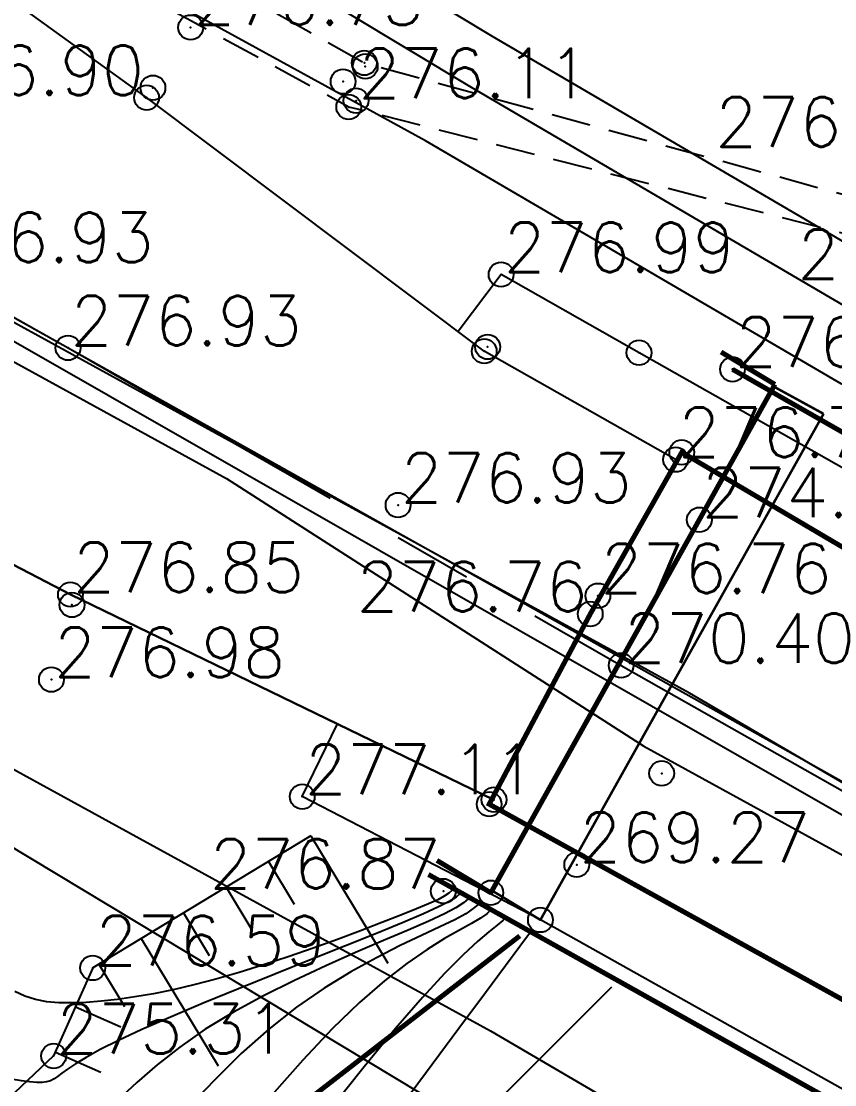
# Model space of a CAD drawing. Header units: millimetres. Extents: x 524954 to 526204, y 9523489 to 9524010.
# Drawn here: x 525276.75 to 525293.16, y 9523718.84 to 9523740.29 of the extents above; entities that cross this region are included whole.
import ezdxf
from ezdxf.enums import TextEntityAlignment as Align

# ---------------------------------------------------------------- set-up
doc = ezdxf.new("R2010")
doc.units = ezdxf.units.MM
doc.header["$PDMODE"] = 32
doc.header["$PDSIZE"] = 0.5
for name, pattern in [('ACAD_ISO12W100', [21, 12, -3, 0, -3, 0, -3]), ('AXES2', [28.575, 19.05, -3.175, 3.175, -3.175]), ('CACHE2', [4.7625, 3.175, -1.5875]), ('CACHEX2', [19.05, 12.7, -6.35])]:
    doc.linetypes.add(name, pattern=pattern)
for name, color, linetype in [('Axe_Route_Existante', 1, 'AXES2'), ('Bord Fleuve', 4, 'ACAD_ISO12W100'), ('Bord_Route_Existante', 6, 'Continuous'), ('Caniveau', 5, 'CACHE2'), ('CN_01_00', 3, 'Continuous'), ('CN_02_00', 4, 'Continuous'), ('CN_05_00', 6, 'Continuous'), ('CN_10_00', 1, 'Continuous'), ('Haut_Talus', 30, 'Continuous'), ('PLUME_1', 7, 'Continuous'), ('PLUME_3', 4, 'Continuous'), ('PLUME_4', 3, 'Continuous'), ('PLUME_5', 6, 'Continuous'), ('PLUME_6', 2, 'Continuous'), ('PONT', 7, 'Continuous'), ('Talus', 2, 'Continuous'), ('TopoAlt', 3, 'Continuous'), ('TOPOJIS', 7, 'Continuous')]:
    doc.layers.add(name, color=color, linetype=linetype)
doc.layers.add('Bord_Route_Existante_POLY3D', color=6, linetype='Continuous', plot=False)
doc.layers.add('Trottoir', color=7, linetype='Continuous', true_color=0xff6666)
doc.styles.add('Simplex 1.0', font='Simplex.shx', dxfattribs={"width": 0.99, "height": 1})
doc.styles.get("Standard").update_dxf_attribs({"font": 'arial.ttf'})
doc.dimstyles.new('ISO-25', dxfattribs={"dimtxt": 2.5, "dimasz": 2.5, "dimexe": 1.25, "dimexo": 0.625, "dimtad": 1, "dimtxsty": 'Standard', "dimcen": 2.5, "dimadec": 0, "dimazin": 0, "dimtfac": 1, "dimtmove": 0, "dimatfit": 3, "dimfxl": 1, "dimarcsym": 0})

# ---------------------------------------------------------------- blocks, each defined once
blk = doc.blocks.new('TCPOINT M')
at = {"color": 0}
blk.add_point((0, 0), dxfattribs=at)
at = {"layer": 'TopoAlt', "style": 'Simplex 1.0', "width": 0.99}
blk.add_attdef('ALT', (0.15, 0.15), '', height=1, dxfattribs=at)
blk = doc.blocks.new('*D29')
at = {"color": 0, "lineweight": -2, "transparency": 16777216}
for p, q in [((525274.397, 9523734.835), (525248.537, 9523688.664)), ((525251.329, 9523688.533), (525351.663, 9523632.337)), ((525379.094, 9523676.196), (525353.234, 9523630.025))]:
    blk.add_line(p, q, dxfattribs=at)
at = {"color": 0, "transparency": 16777216}
for points in [[(525251.533, 9523688.897), (525251.125, 9523688.17), (525249.148, 9523689.755)], [(525351.867, 9523632.701), (525351.46, 9523631.974), (525353.845, 9523631.115)]]:
    blk.add_solid(points, dxfattribs=at)
at = {"layer": 'Defpoints', "color": 0, "transparency": 16777216}
for p in [(525274.702, 9523735.381), (525379.399, 9523676.741), (525353.845, 9523631.115)]:
    blk.add_point(p, dxfattribs=at)
at = {"color": 0, "transparency": 16777216, "insert": (525302.425, 9523662.094), "char_height": 2.5, "attachment_point": 5, "rotation": 330.7474}
blk.add_mtext('120', dxfattribs=at)

msp = doc.modelspace()

# ---------------------------------------------------------------- hatches: boundary and pattern name
at = {"layer": 'Bord Fleuve', "ltscale": 0.5}
h = msp.add_hatch(dxfattribs=at)
h.set_pattern_fill('ANSI33', color=135, scale=2, style=0)
h.paths.add_polyline_path([(525394.875, 9523547.688), (525386.855, 9523539.684), (525374.857, 9523528.592), (525359.402, 9523533.054), (525302.267, 9523541.753), (525253.226, 9523571.678), (525189.199, 9523592.989), (525146.601, 9523610.427), (525134.908, 9523628.389), (525130.258, 9523644.878), (525129.915, 9523646.053), (525134.923, 9523646.805), (525141.4, 9523651.378), (525145.39, 9523652.194), (525150.779, 9523654.113), (525153.673, 9523654.734), (525157.062, 9523656.215), (525170.428, 9523659.554), (525190.68, 9523663.166), (525195.533, 9523671.037), (525214.046, 9523677.393), (525226.978, 9523684.419), (525241.856, 9523699.409), (525259.549, 9523697.749), (525263.742, 9523702.788), (525265.599, 9523705.429), (525271.397, 9523709.575), (525278.663, 9523713.162), (525282.299, 9523718.359), (525286.813, 9523721.853), (525297.974, 9523715.602), (525305.783, 9523711.053), (525316.348, 9523705.233), (525323.457, 9523701.143), (525333.272, 9523695.625), (525364.282, 9523678.524), (525367.141, 9523669.609), (525369.992, 9523664.673), (525374.256, 9523657.439), (525374.878, 9523649.759), (525376.197, 9523640.514), (525378.821, 9523632.503), (525377.801, 9523621.191), (525377.159, 9523606.875), (525382.451, 9523599.216), (525388.758, 9523585.471), (525391.317, 9523567.355), (525392.74, 9523563.589), (525392.123, 9523555.946)])

# ---------------------------------------------------------------- linework, layer by layer
msp.add_line((525274.702, 9523735.381), (525379.399, 9523676.741))
at = {"layer": 'Axe_Route_Existante', "ltscale": 0.5, "flags": 128}
msp.add_lwpolyline([(524973.101, 9523802.49), (525007.26, 9523792.779), (525027.54, 9523787.364), (525056.127, 9523779.755), (525082.674, 9523773.102), (525107.546, 9523770.048), (525120.684, 9523770.139), (525151.777, 9523772.648), (525176.899, 9523773.894), (525199.324, 9523771.095), (525218.337, 9523765.264), (525227.192, 9523761.534), (525233.843, 9523758.094), (525246.468, 9523751.167), (525256.506, 9523745.531), (525267.014, 9523739.694), (525277.691, 9523733.704), (525288.849, 9523727.299), (525294.632, 9523724.022), (525301.927, 9523719.966), (525310.691, 9523715.333), (525328.32, 9523705.784), (525328.32, 9523705.784), (525337.316, 9523700.691), (525351.138, 9523692.703), (525363.696, 9523685.45), (525368.801, 9523682.627), (525375.475, 9523679.109), (525390.225, 9523670.468), (525400.9, 9523665.019), (525419.619, 9523658.456), (525435.368, 9523656.046), (525454.334, 9523656.625), (525476.288, 9523660.734), (525488.784, 9523664.768), (525501.859, 9523668.012), (525521.809, 9523675.315), (525541.116, 9523687.802), (525552.62, 9523697.708), (525562.351, 9523710.18), (525568.681, 9523722.572), (525575.059, 9523738.704), (525576.995, 9523751.051), (525577.798, 9523776.069), (525576.166, 9523799.52), (525574.181, 9523815.429), (525572.049, 9523834.204), (525569.92, 9523851.041), (525567.326, 9523868.19), (525565.579, 9523885.379), (525563.689, 9523903.219), (525561.356, 9523920.701), (525558.839, 9523938.161)], dxfattribs=at)
at = {"layer": 'Bord Fleuve', "ltscale": 0.35, "const_width": 0.1, "flags": 128}
msp.add_lwpolyline([(525129.915, 9523646.053), (525134.923, 9523646.805), (525141.4, 9523651.378), (525145.39, 9523652.194), (525150.779, 9523654.113), (525153.673, 9523654.734), (525157.062, 9523656.215), (525170.428, 9523659.554), (525190.68, 9523663.166), (525195.533, 9523671.037), (525214.046, 9523677.393), (525226.978, 9523684.419), (525241.856, 9523699.409), (525259.549, 9523697.749), (525263.742, 9523702.788), (525265.599, 9523705.429), (525271.397, 9523709.575), (525278.663, 9523713.162), (525282.299, 9523718.359), (525286.804, 9523721.846)], dxfattribs=at)
at = {"layer": 'Bord_Route_Existante', "flags": 128}
for points in [[(525286.283, 9523724.592), (525277.74, 9523728.73), (525253.667, 9523741.25), (525253.096, 9523741.492), (525244.526, 9523744.675), (525233.71, 9523750.617), (525223.366, 9523755.337), (525215.23, 9523758.673), (525209.606, 9523761.576), (525201.582, 9523763.975), (525193.808, 9523765.63), (525185.186, 9523766.761), (525176.444, 9523767.315)], [(525289.948, 9523731.451), (525286.087, 9523733.637), (525279.275, 9523738.75), (525269.224, 9523746.013)]]:
    msp.add_lwpolyline(points, dxfattribs=at)
at = {"layer": 'Bord_Route_Existante_POLY3D'}
for points in [[(525125.167, 9523764.211, 281.6), (525144.506, 9523765.617, 280.96), (525155.934, 9523766.66, 280.57), (525166.063, 9523767.401, 280.21), (525176.444, 9523767.315, 279.84), (525180.8, 9523767.044, 279.62), (525185.186, 9523766.761, 279.51), (525193.808, 9523765.63, 279.25), (525201.582, 9523763.975, 278.97), (525205.234, 9523762.825, 278.77), (525209.606, 9523761.576, 278.65), (525215.23, 9523758.673, 278.32), (525223.366, 9523755.337, 278), (525233.71, 9523750.617, 277.72), (525244.526, 9523744.675, 277.44), (525253.096, 9523741.492, 277.25), (525253.667, 9523741.25, 277.24), (525277.74, 9523728.73, 276.85), (525286.283, 9523724.592, 276.77)], [(525289.948, 9523731.451, 276.72), (525286.087, 9523733.637, 276.78), (525279.275, 9523738.75, 276.9), (525269.224, 9523746.013, 276.92)]]:
    msp.add_polyline3d(points, dxfattribs=at)
at = {"layer": 'Caniveau', "ltscale": 0.25, "flags": 128}
for points in [[(525238.108, 9523764.572), (525246.03, 9523760.166), (525254.503, 9523755.387), (525265.105, 9523749.458), (525273.207, 9523745.329), (525283.669, 9523739.451), (525298.015, 9523735.512), (525304.912, 9523733.807)], [(525304.371, 9523733.048), (525297.119, 9523735.043), (525283.354, 9523738.561), (525272.627, 9523744.407), (525272.605, 9523744.427), (525264.616, 9523748.712), (525254.056, 9523754.627), (525245.493, 9523759.567), (525237.811, 9523763.738)]]:
    msp.add_lwpolyline(points, dxfattribs=at)
at = {"layer": 'CN_01_00', "flags": 128}
for points, elevation in [([(525285.984, 9523722.512), (525285.962, 9523722.48), (525285.867, 9523722.395), (525285.714, 9523722.293), (525285.491, 9523722.172), (525285.191, 9523722.028), (525284.82, 9523721.855), (525284.389, 9523721.649), (525283.911, 9523721.406), (525283.396, 9523721.121), (525282.855, 9523720.789), (525282.299, 9523720.406), (525281.74, 9523719.967), (525281.187, 9523719.471), (525280.643, 9523718.934), (525280.11, 9523718.376)], 273), ([(525286.517, 9523722.213), (525286.464, 9523722.158), (525286.35, 9523722.065), (525286.183, 9523721.931), (525285.956, 9523721.737), (525285.662, 9523721.464), (525285.292, 9523721.092), (525284.84, 9523720.603), (525284.298, 9523719.976), (525283.663, 9523719.203), (525282.955, 9523718.314)], 271)]:
    msp.add_lwpolyline(points, dxfattribs=dict(at, elevation=elevation))
at = {"layer": 'CN_02_00', "flags": 128}
for points, elevation in [([(525285.461, 9523722.804), (525285.433, 9523722.762), (525285.372, 9523722.705), (525285.281, 9523722.645), (525285.15, 9523722.576), (525284.966, 9523722.494), (525284.719, 9523722.391), (525284.402, 9523722.263), (525284.023, 9523722.114), (525283.594, 9523721.95), (525283.128, 9523721.776), (525282.638, 9523721.599), (525282.135, 9523721.425), (525281.632, 9523721.259), (525281.142, 9523721.106), (525280.674, 9523720.973), (525280.23, 9523720.858), (525279.81, 9523720.761), (525279.414, 9523720.68), (525279.041, 9523720.615), (525278.69, 9523720.565), (525278.362, 9523720.529), (525278.056, 9523720.505), (525277.771, 9523720.493), (525277.507, 9523720.497), (525277.261, 9523720.518), (525277.032, 9523720.561), (525276.818, 9523720.629), (525276.619, 9523720.725)], 276), ([(525285.788, 9523722.622), (525285.765, 9523722.59), (525285.671, 9523722.51), (525285.516, 9523722.412), (525285.288, 9523722.292), (525284.97, 9523722.144), (525284.554, 9523721.962), (525284.055, 9523721.75), (525283.493, 9523721.508), (525282.889, 9523721.24), (525282.263, 9523720.949), (525281.636, 9523720.638), (525281.028, 9523720.308), (525280.461, 9523719.962), (525279.949, 9523719.605), (525279.491, 9523719.244), (525279.078, 9523718.887), (525278.703, 9523718.543)], 274), ([(525286.219, 9523722.38), (525286.217, 9523722.377), (525286.14, 9523722.294), (525286.012, 9523722.201), (525285.827, 9523722.093), (525285.585, 9523721.96), (525285.286, 9523721.79), (525284.934, 9523721.572), (525284.529, 9523721.292), (525284.073, 9523720.941), (525283.57, 9523720.504), (525283.019, 9523719.971), (525282.425, 9523719.337), (525281.799, 9523718.624)], 272)]:
    msp.add_lwpolyline(points, dxfattribs=dict(at, elevation=elevation))
at = {"layer": 'CN_05_00', "elevation": 275, "flags": 128}
msp.add_lwpolyline([(525285.613, 9523722.719), (525285.603, 9523722.703), (525285.519, 9523722.628), (525285.379, 9523722.54), (525285.166, 9523722.43), (525284.862, 9523722.291), (525284.449, 9523722.115), (525283.917, 9523721.897), (525283.29, 9523721.644), (525282.596, 9523721.367), (525281.866, 9523721.075), (525281.13, 9523720.778), (525280.417, 9523720.486), (525279.757, 9523720.209), (525279.181, 9523719.958), (525278.712, 9523719.739), (525278.341, 9523719.553), (525278.056, 9523719.396), (525277.841, 9523719.267), (525277.683, 9523719.161), (525277.568, 9523719.077), (525277.481, 9523719.011), (525277.409, 9523718.962), (525277.338, 9523718.926), (525277.26, 9523718.903), (525277.17, 9523718.892), (525277.059, 9523718.892), (525276.923, 9523718.904), (525276.753, 9523718.926), (525276.544, 9523718.958)], dxfattribs=at)
at = {"layer": 'CN_10_00', "elevation": 270, "flags": 128}
msp.add_lwpolyline([(525287.024, 9523721.929), (525286.997, 9523721.892), (525286.803, 9523721.631), (525286.514, 9523721.242), (525286.111, 9523720.701), (525285.577, 9523719.98), (525284.901, 9523719.069), (525284.11, 9523718.004)], dxfattribs=at)
at = {"layer": 'Haut_Talus', "flags": 128}
msp.add_lwpolyline([(525282.591, 9523723.861), (525278.189, 9523721.2), (525277.401, 9523719.424), (525274.125, 9523716.331), (525265.547, 9523713.667), (525254.131, 9523715.455), (525250.861, 9523718.955), (525243.335, 9523722.062), (525238.433, 9523729.449)], dxfattribs=at)
at = {"layer": 'PLUME_1'}
msp.add_lwpolyline([(525200.32, 9523770.31), (525203.883, 9523769.567), (525225.021, 9523761.585), (525244.771, 9523751.997), (525251.046, 9523748.445), (525396.484, 9523665.312), (525416.271, 9523655.226), (525436.946, 9523646.708), (525458.473, 9523640.258), (525480.389, 9523635.341)], dxfattribs=at)
at = {"layer": 'PLUME_3'}
for points in [[(525350.916, 9523692.066), (525342.038, 9523696.932), (525333.659, 9523701.835), (525324.781, 9523706.702), (525315.867, 9523712.067), (525307.487, 9523716.97), (525298.61, 9523721.837), (525290.23, 9523726.74), (525281.353, 9523731.606), (525272.475, 9523736.473), (525264.059, 9523741.875), (525255.181, 9523746.741), (525251.509, 9523748.98), (525246.802, 9523751.644), (525237.961, 9523756.012), (525231.722, 9523759.066), (525228.621, 9523760.344), (525219.317, 9523764.177), (525211.047, 9523767.584), (525210.013, 9523768.009), (525203.847, 9523770.066), (525200.284, 9523770.809)], [(525200.356, 9523769.811), (525203.92, 9523769.069), (525209.587, 9523766.976), (525218.891, 9523763.143), (525224.558, 9523761.05), (525228.195, 9523759.31), (525237.498, 9523755.477), (525244.807, 9523751.499), (525246.376, 9523750.61), (525251.083, 9523747.946), (525254.755, 9523745.707), (525263.633, 9523740.841), (525272.012, 9523735.938), (525280.89, 9523731.071), (525289.306, 9523725.67), (525298.184, 9523720.803), (525307.062, 9523715.936), (525315.441, 9523711.033), (525324.319, 9523706.167), (525332.698, 9523701.264), (525341.612, 9523695.898), (525350.49, 9523691.032), (525358.869, 9523686.129)]]:
    msp.add_lwpolyline(points, dxfattribs=at)
at = {"layer": 'PLUME_4'}
for points in [[(525343.912, 9523705.592), (525337.601, 9523709.643), (525329.222, 9523714.546), (525320.806, 9523719.948), (525311.928, 9523724.814), (525303.513, 9523730.216), (525294.635, 9523735.082), (525286.256, 9523739.985), (525277.341, 9523745.351), (525268.962, 9523750.254), (525260.084, 9523755.12), (525256.412, 9523757.359), (525251.206, 9523759.987), (525241.83, 9523764.817), (525235.591, 9523767.871), (525232.526, 9523768.65), (525222.687, 9523772.945), (525213.955, 9523775.817), (525212.921, 9523776.243), (525206.755, 9523778.3), (525203.192, 9523779.042)], [(525355.356, 9523699.91), (525348.619, 9523702.927), (525349.081, 9523703.462), (525346.479, 9523704.776), (525344.375, 9523706.127), (525343.912, 9523705.592), (525337.601, 9523709.643), (525329.222, 9523714.546), (525320.806, 9523719.948), (525311.928, 9523724.814), (525303.513, 9523730.216), (525294.635, 9523735.082), (525286.256, 9523739.985), (525277.341, 9523745.351), (525268.962, 9523750.254), (525260.084, 9523755.12), (525256.412, 9523757.359), (525251.206, 9523759.987), (525241.83, 9523764.817), (525235.591, 9523767.871), (525232.526, 9523768.65), (525222.687, 9523772.945)]]:
    msp.add_lwpolyline(points, dxfattribs=at)
at = {"layer": 'PLUME_5'}
for points in [[(525354.505, 9523697.842), (525345.59, 9523703.207), (525336.713, 9523708.074), (525328.333, 9523712.977), (525319.456, 9523717.844), (525311.076, 9523722.747), (525302.162, 9523728.112), (525293.284, 9523732.979), (525284.905, 9523737.882), (525276.027, 9523742.748), (525267.648, 9523747.651), (525258.77, 9523752.518), (525255.098, 9523754.756), (525249.856, 9523757.883), (525241.015, 9523762.251), (525234.277, 9523765.269), (525231.638, 9523767.081), (525221.836, 9523770.878), (525213.067, 9523774.248), (525212.532, 9523774.711), (525206.402, 9523776.269), (525202.802, 9523777.51)], [(525197.801, 9523763.609), (525201.401, 9523762.368), (525207.567, 9523760.311), (525216.336, 9523756.94), (525222.003, 9523754.847), (525225.639, 9523753.108), (525233.946, 9523749.202), (525241.255, 9523745.223), (525242.824, 9523744.335), (525247.494, 9523742.169), (525251.166, 9523739.931), (525260.081, 9523734.566), (525268.46, 9523729.663), (525277.338, 9523724.796), (525286.216, 9523719.929), (525294.595, 9523715.026), (525303.509, 9523709.661), (525311.888, 9523704.758), (525320.766, 9523699.891), (525329.644, 9523695.025), (525338.023, 9523690.122), (525346.901, 9523685.255), (525355.316, 9523679.853)]]:
    msp.add_lwpolyline(points, dxfattribs=at)
at = {"layer": 'PLUME_6'}
for points in [[(525354.894, 9523699.375), (525346.515, 9523704.278), (525337.637, 9523709.144), (525328.759, 9523714.011), (525320.344, 9523719.412), (525311.466, 9523724.279), (525303.087, 9523729.182), (525294.209, 9523734.049), (525285.83, 9523738.952), (525276.915, 9523744.317), (525268.038, 9523749.184), (525259.658, 9523754.087), (525255.487, 9523756.289), (525250.781, 9523758.953), (525241.404, 9523763.783), (525235.165, 9523766.837), (525232.064, 9523768.115), (525222.724, 9523772.447), (525213.457, 9523775.781), (525212.958, 9523775.744), (525206.792, 9523777.801), (525203.192, 9523779.042)], [(525197.412, 9523762.076), (525201.012, 9523760.835), (525206.679, 9523758.742), (525215.946, 9523755.408), (525221.115, 9523753.279), (525224.751, 9523751.539), (525233.556, 9523747.669), (525240.829, 9523744.19), (525241.899, 9523743.265), (525246.606, 9523740.601), (525250.777, 9523738.398), (525259.156, 9523733.495), (525268.034, 9523728.629), (525276.413, 9523723.726), (525285.327, 9523718.361), (525294.205, 9523713.494), (525302.584, 9523708.591), (525311.462, 9523703.724), (525319.841, 9523698.821), (525328.756, 9523693.456), (525337.135, 9523688.553), (525346.013, 9523683.686), (525354.891, 9523678.82)]]:
    msp.add_lwpolyline(points, dxfattribs=at)
at = {"layer": 'PONT', "flags": 128}
for points, const_width in [([(525291.951, 9523732.967), (525290.864, 9523733.62)], 0.1), ([(525371.674, 9523687.724), (525336.446, 9523707.476), (525309.964, 9523722.481), (525291.095, 9523733.271)], 0.1), ([(525292.932, 9523732.374), (525291.927, 9523732.923)], 0.05), ([(525366.952, 9523679.251), (525362.316, 9523681.651), (525349.65, 9523688.957), (525334.009, 9523697.775), (525324.387, 9523703.187), (525316.682, 9523707.341), (525306.692, 9523712.966), (525298.909, 9523717.467), (525286.187, 9523724.502), (525288.226, 9523728.338), (525290.072, 9523731.598), (525296.887, 9523727.578), (525312.026, 9523719.185), (525319.603, 9523714.854), (525329.312, 9523709.25), (525339.355, 9523703.708), (525353.191, 9523695.772), (525365.771, 9523688.671), (525370.679, 9523685.934), (525366.946, 9523679.239)], 0.1), ([(525286.22, 9523722.715), (525285.133, 9523723.368)], 0.1), ([(525365.354, 9523678.127), (525333.355, 9523695.773), (525323.541, 9523701.291), (525316.431, 9523705.38), (525305.867, 9523711.201), (525298.058, 9523715.749), (525284.961, 9523723.084)], 0.1), ([(525287.22, 9523722.168), (525286.245, 9523722.759)], 0.05)]:
    msp.add_lwpolyline(points, dxfattribs=dict(at, const_width=const_width))
at = {"layer": 'PONT', "linetype": 'CACHEX2', "ltscale": 0.025, "flags": 128}
for points, const_width in [([(525291.951, 9523732.967), (525286.22, 9523722.715)], 0.1), ([(525292.932, 9523732.374), (525287.22, 9523722.168)], 0.05)]:
    msp.add_lwpolyline(points, dxfattribs=dict(at, const_width=const_width))
at = {"layer": 'Talus'}
for p, q in [((525282.591, 9523723.861), (525284.143, 9523721.293)), ((525281.735, 9523723.343), (525282.252, 9523722.488)), ((525280.879, 9523722.826), (525281.396, 9523721.97)), ((525280.023, 9523722.309), (525280.541, 9523721.453)), ((525279.167, 9523721.792), (525280.719, 9523719.224)), ((525278.312, 9523721.274), (525278.829, 9523720.419)), ((525277.841, 9523720.417), (525278.755, 9523720.012)), ((525277.436, 9523719.503), (525278.35, 9523719.098))]:
    msp.add_line(p, q, dxfattribs=at)
at = {"layer": 'Trottoir', "flags": 128}
for points in [[(525431.623, 9523663.835), (525429.435, 9523662.623), (525419.921, 9523663.756), (525410.527, 9523667.251), (525402.929, 9523669.968), (525392.531, 9523675.094), (525382.877, 9523681.021), (525377.53, 9523683.764), (525366.337, 9523690.119), (525353.836, 9523697.252), (525340.005, 9523704.965), (525329.764, 9523710.745), (525320.282, 9523716.154), (525312.596, 9523720.462), (525303.314, 9523725.671), (525296.971, 9523729.217), (525289.209, 9523733.607), (525286.427, 9523735.183), (525285.562, 9523734.031)], [(525417.989, 9523652.315), (525406.159, 9523656.432), (525398.337, 9523659.995), (525394.304, 9523661.935), (525387.21, 9523665.848), (525373.267, 9523673.879), (525366.23, 9523677.86), (525361.64, 9523680.436), (525348.982, 9523687.672), (525333.505, 9523696.038), (525323.692, 9523701.556), (525316.581, 9523705.646), (525306.017, 9523711.466), (525298.209, 9523716.014), (525287.22, 9523722.168), (525282.415, 9523724.654), (525283.125, 9523726.121)]]:
    msp.add_lwpolyline(points, dxfattribs=at)

# ---------------------------------------------------------------- block references
at = {"layer": 'TOPOJIS'}
ref = msp.add_blockref('TCPOINT M', (525280.165, 9523740.166, 276.75), dxfattribs=at)
ref.add_attrib('ALT', '276.75', (525280.215, 9523740.216, 276.75), dxfattribs={"layer": 'TopoAlt', "height": 1, "style": 'Simplex 1.0', "width": 0.99})
ref = msp.add_blockref('TCPOINT M', (525279.275, 9523738.75, 276.9), dxfattribs=at)
ref.add_attrib('ALT', '276.90', dxfattribs={"layer": 'TopoAlt', "height": 1, "style": 'Simplex 1.0', "width": 0.99}).set_placement((525279.225, 9523738.8, 276.9), align=Align.RIGHT)
ref = msp.add_blockref('TCPOINT M', (525283.501, 9523738.688, 276.11), dxfattribs=at)
ref.add_attrib('ALT', '276.11', (525283.551, 9523738.738, 276.11), dxfattribs={"layer": 'TopoAlt', "height": 1, "style": 'Simplex 1.0', "width": 0.99})
for p in [(525283.669, 9523739.451, 276.73), (525283.687, 9523739.381, 276.16), (525283.24, 9523739.074, 275.79), (525279.404, 9523738.949, 276.98), (525283.354, 9523738.561, 276.72), (525286.087, 9523733.637, 276.78), (525286.156, 9523733.724, 276.97), (525289.209, 9523733.607, 276.94), (525290.072, 9523731.598, 276.9), (525277.771, 9523728.521, 276.93), (525289.667, 9523725.124, 269.6), (525286.187, 9523724.502, 276.9), (525286.283, 9523724.592, 276.77), (525286.22, 9523722.715, 270.45), (525287.22, 9523722.168, 269.98)]:
    msp.add_blockref('TCPOINT M', p, dxfattribs=at)
ref = msp.add_blockref('TCPOINT M', (525295.462, 9523737.711, 276.29), dxfattribs=at)
ref.add_attrib('ALT', '276.29', dxfattribs={"layer": 'TopoAlt', "height": 1, "style": 'Simplex 1.0', "width": 0.99}).set_placement((525295.412, 9523737.761, 276.29), align=Align.RIGHT)
ref = msp.add_blockref('TCPOINT M', (525274.702, 9523735.381, 276.93), dxfattribs=at)
ref.add_attrib('ALT', '276.93', (525274.752, 9523735.431, 276.93), dxfattribs={"layer": 'TopoAlt', "height": 1, "style": 'Simplex 1.0', "width": 0.99})
ref = msp.add_blockref('TCPOINT M', (525286.427, 9523735.183, 276.99), dxfattribs=at)
ref.add_attrib('ALT', '276.99', (525286.477, 9523735.233, 276.99), dxfattribs={"layer": 'TopoAlt', "height": 1, "style": 'Simplex 1.0', "width": 0.99})
ref = msp.add_blockref('TCPOINT M', (525297.119, 9523735.043, 275.6), dxfattribs=at)
ref.add_attrib('ALT', '275.60', dxfattribs={"layer": 'TopoAlt', "height": 1, "style": 'Simplex 1.0', "width": 0.99}).set_placement((525297.069, 9523735.093, 275.6), align=Align.RIGHT)
ref = msp.add_blockref('TCPOINT M', (525277.691, 9523733.704, 276.93), dxfattribs=at)
ref.add_attrib('ALT', '276.93', (525277.741, 9523733.754, 276.93), dxfattribs={"layer": 'TopoAlt', "height": 1, "style": 'Simplex 1.0', "width": 0.99})
ref = msp.add_blockref('TCPOINT M', (525291.095, 9523733.271, 276.85), dxfattribs=at)
ref.add_attrib('ALT', '276.85', (525291.145, 9523733.321, 276.85), dxfattribs={"layer": 'TopoAlt', "height": 1, "style": 'Simplex 1.0', "width": 0.99})
ref = msp.add_blockref('TCPOINT M', (525289.948, 9523731.451, 276.72), dxfattribs=at)
ref.add_attrib('ALT', '276.72', (525289.998, 9523731.501, 276.72), dxfattribs={"layer": 'TopoAlt', "height": 1, "style": 'Simplex 1.0', "width": 0.99})
ref = msp.add_blockref('TCPOINT M', (525284.349, 9523730.533, 276.93), dxfattribs=at)
ref.add_attrib('ALT', '276.93', (525284.399, 9523730.583, 276.93), dxfattribs={"layer": 'TopoAlt', "height": 1, "style": 'Simplex 1.0', "width": 0.99})
ref = msp.add_blockref('TCPOINT M', (525290.425, 9523730.237, 274.33), dxfattribs=at)
ref.add_attrib('ALT', '274.33', (525290.475, 9523730.287, 274.33), dxfattribs={"layer": 'TopoAlt', "height": 1, "style": 'Simplex 1.0', "width": 0.99})
ref = msp.add_blockref('TCPOINT M', (525277.74, 9523728.73, 276.85), dxfattribs=at)
ref.add_attrib('ALT', '276.85', (525277.79, 9523728.78, 276.85), dxfattribs={"layer": 'TopoAlt', "height": 1, "style": 'Simplex 1.0', "width": 0.99})
ref = msp.add_blockref('TCPOINT M', (525288.38, 9523728.705, 276.76), dxfattribs=at)
ref.add_attrib('ALT', '276.76', (525288.43, 9523728.755, 276.76), dxfattribs={"layer": 'TopoAlt', "height": 1, "style": 'Simplex 1.0', "width": 0.99})
ref = msp.add_blockref('TCPOINT M', (525288.226, 9523728.338, 276.76), dxfattribs=at)
ref.add_attrib('ALT', '276.76', dxfattribs={"layer": 'TopoAlt', "height": 1, "style": 'Simplex 1.0', "width": 0.99}).set_placement((525288.176, 9523728.388, 276.76), align=Align.RIGHT)
ref = msp.add_blockref('TCPOINT M', (525288.849, 9523727.299, 270.4), dxfattribs=at)
ref.add_attrib('ALT', '270.40', (525288.899, 9523727.349, 270.4), dxfattribs={"layer": 'TopoAlt', "height": 1, "style": 'Simplex 1.0', "width": 0.99})
ref = msp.add_blockref('TCPOINT M', (525277.356, 9523727.015, 276.98), dxfattribs=at)
ref.add_attrib('ALT', '276.98', (525277.406, 9523727.065, 276.98), dxfattribs={"layer": 'TopoAlt', "height": 1, "style": 'Simplex 1.0', "width": 0.99})
ref = msp.add_blockref('TCPOINT M', (525282.415, 9523724.654, 277.11), dxfattribs=at)
ref.add_attrib('ALT', '277.11', (525282.465, 9523724.704, 277.11), dxfattribs={"layer": 'TopoAlt', "height": 1, "style": 'Simplex 1.0', "width": 0.99})
ref = msp.add_blockref('TCPOINT M', (525287.953, 9523723.282, 269.27), dxfattribs=at)
ref.add_attrib('ALT', '269.27', (525288.003, 9523723.332, 269.27), dxfattribs={"layer": 'TopoAlt', "height": 1, "style": 'Simplex 1.0', "width": 0.99})
ref = msp.add_blockref('TCPOINT M', (525285.263, 9523722.749, 276.87), dxfattribs=at)
ref.add_attrib('ALT', '276.87', dxfattribs={"layer": 'TopoAlt', "height": 1, "style": 'Simplex 1.0', "width": 0.99}).set_placement((525285.213, 9523722.799, 276.87), align=Align.RIGHT)
ref = msp.add_blockref('TCPOINT M', (525278.189, 9523721.2, 276.59), dxfattribs=at)
ref.add_attrib('ALT', '276.59', (525278.239, 9523721.25, 276.59), dxfattribs={"layer": 'TopoAlt', "height": 1, "style": 'Simplex 1.0', "width": 0.99})
ref = msp.add_blockref('TCPOINT M', (525277.401, 9523719.424, 275.31), dxfattribs=at)
ref.add_attrib('ALT', '275.31', (525277.451, 9523719.474, 275.31), dxfattribs={"layer": 'TopoAlt', "height": 1, "style": 'Simplex 1.0', "width": 0.99})

# ---------------------------------------------------------------- dimensions: what is measured, and where the dimension line sits
dim = msp.add_aligned_dim(p1=(525274.702, 9523735.381), p2=(525379.399, 9523676.741), distance=-52.295, dimstyle='ISO-25')
dim.commit()
dim.dimension.update_dxf_attribs({"geometry": '*D29', "text_midpoint": (525302.425, 9523662.094)})

doc.saveas('drawing.dxf')
